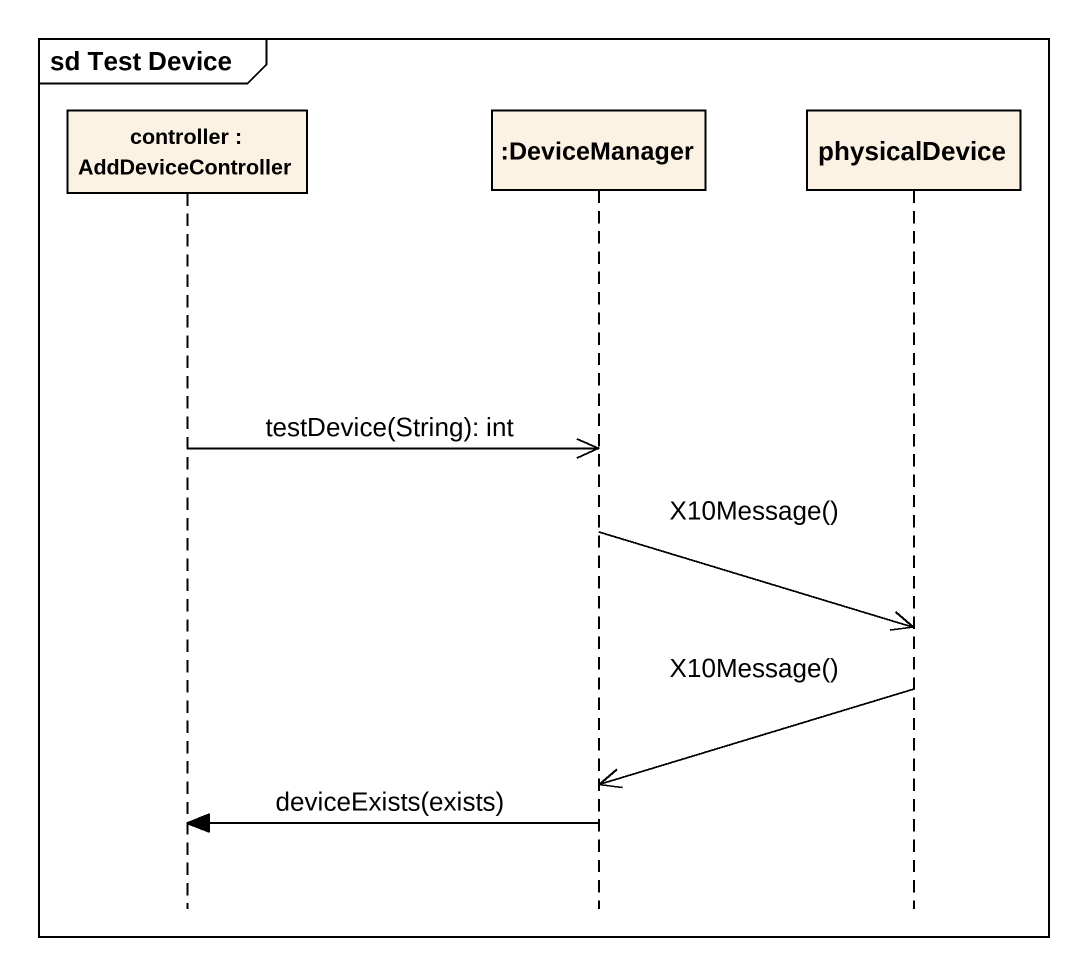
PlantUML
@startuml
mainframe sd Test Device
hide footbox
participant "controller : AddDeviceController" as controller
participant ":DeviceManager" as DeviceManager
participant physicalDevice

controller ->> DeviceManager : testDevice(String): int
DeviceManager ->> physicalDevice : X10Message()
physicalDevice ->> DeviceManager : X10Message()
DeviceManager -> controller : deviceExists(exists)
@enduml
